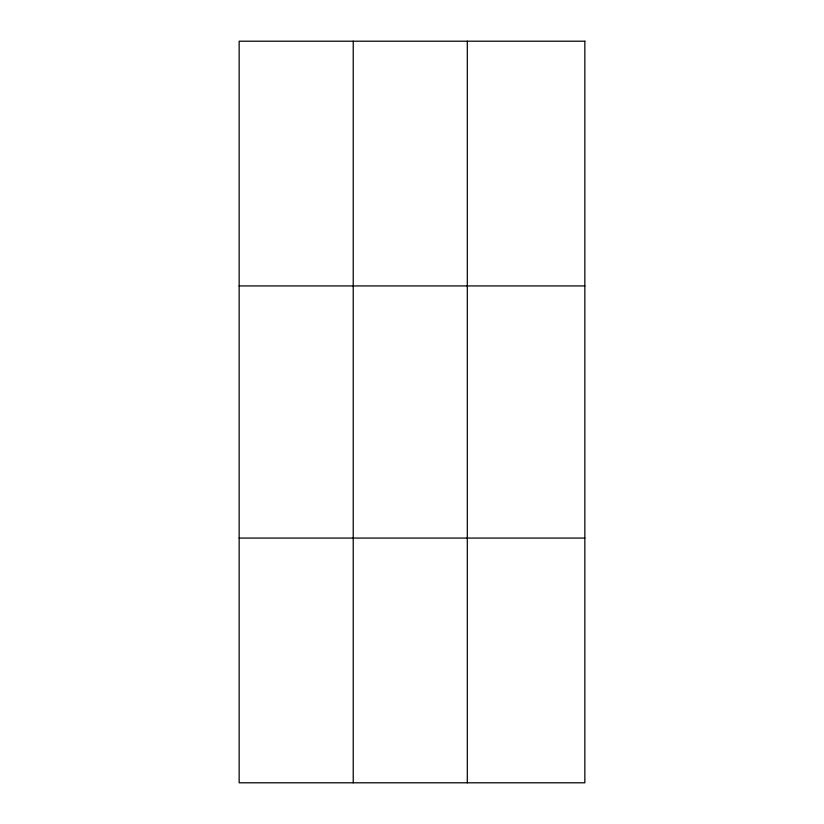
<?xml version="1.0" encoding="UTF-8"?>
<svg xmlns="http://www.w3.org/2000/svg" width="824" height="824" viewBox="0 0 824 824"><rect width="100%" height="100%" fill="white"/><g stroke="black" fill="none" stroke-linecap="round" stroke-linejoin="round"><path stroke-width="1.24" d="M239.156 285.928L584.844 285.928M239.156 538.072L584.844 538.072M467.311 41.2L467.311 782.8M353.228 41.2L353.228 782.8M584.844 41.2L584.844 782.8L239.156 782.8L239.156 41.2L584.844 41.2"/></g></svg>
